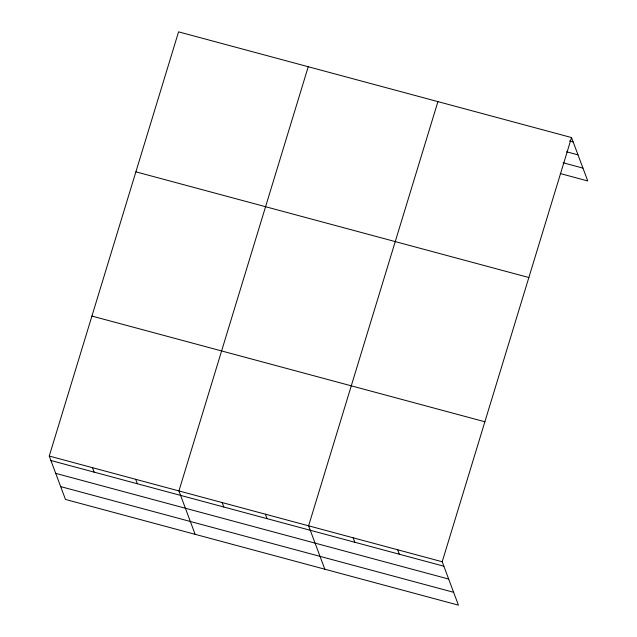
<?xml version="1.0" encoding="UTF-8"?>
<svg xmlns="http://www.w3.org/2000/svg" width="637" height="637" viewBox="0 0 637 637"><rect width="100%" height="100%" fill="white"/><g stroke="black" fill="none" stroke-linecap="round" stroke-linejoin="round"><path stroke-width="0.96" d="M571.524 137.552L442.205 561.754L458.433 605.15L65.476 499.448L49.248 456.052L178.567 31.85L571.524 137.552L587.752 180.948L560.273 173.551M308.244 66.734L178.925 490.936L195.145 534.332M437.922 101.609L308.603 525.812L324.822 569.215M569.406 140.984L573.196 142.003M566.627 151.797L577.998 154.855M563.052 162.746L582.951 168.096M135.896 171.839L528.853 277.533M91.927 316.063L484.884 421.766M49.248 456.052L442.205 561.754M50.912 460.511L443.87 566.213M55.722 473.363L448.679 579.057M60.666 486.604L453.624 592.299M397.671 549.771L399.335 554.23M353.137 537.795L354.801 542.254M265.374 514.186L267.038 518.645M222.146 502.561L223.818 507.02M135.697 479.311L137.361 483.762M92.469 467.677L94.141 472.136"/></g></svg>
